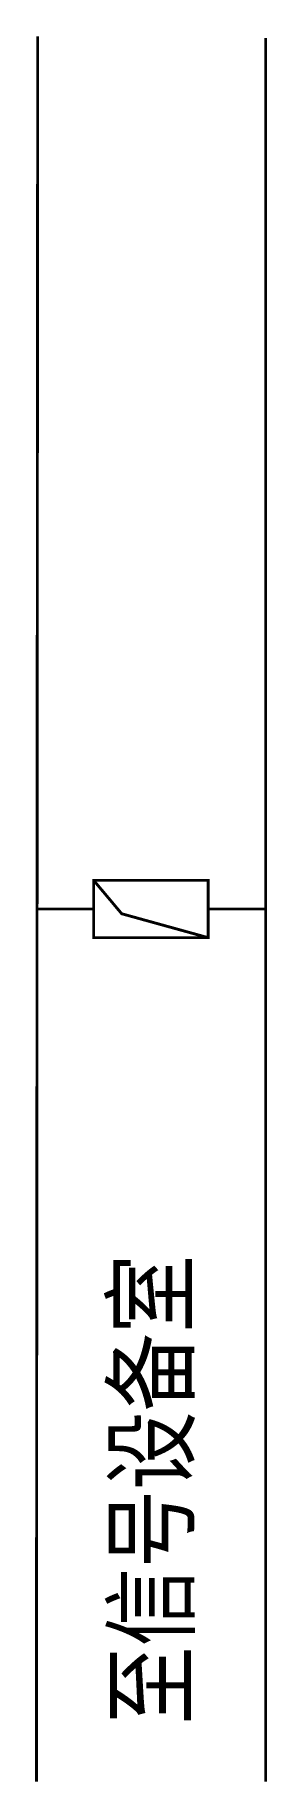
# Model space of a CAD drawing. Header units: inches. Extents: x -4.1 to 4, y -29.4 to 31.5.
import ezdxf
from ezdxf.enums import TextEntityAlignment as Align

# ---------------------------------------------------------------- set-up
doc = ezdxf.new("R2010")
doc.units = ezdxf.units.IN
doc.header["$MEASUREMENT"] = 0
doc.linetypes.add('DASHED2', pattern=[0.375, 0.25, -0.125])
doc.layers.add('里程标', color=255, linetype='Continuous', lineweight=0)
doc.styles.add('HZ', font='SimSun.ttf', dxfattribs={"width": 0.8})

msp = doc.modelspace()

# ---------------------------------------------------------------- linework, layer by layer
at = {"color": 7, "linetype": 'DASHED2', "ltscale": 15, "const_width": 0.1}
for points in [[(-4.076, -29.381), (-4.031, 31.434)], [(3.924, -29.381), (3.923, 31.373)]]:
    msp.add_lwpolyline(points, dxfattribs=at)
at = {"color": 7, "const_width": 0.1}
msp.add_lwpolyline([(-2.079, 0.026), (-2.079, 2.026), (1.921, 2.026), (1.921, 0.026)], close=True, dxfattribs=at)
for points in [[(1.921, 0.026), (-1.1, 0.861), (-2.079, 2.026)], [(-2.079, 1.026), (-4.079, 1.026)], [(1.921, 1.026), (3.921, 1.026)]]:
    msp.add_lwpolyline(points, dxfattribs=at)

# ---------------------------------------------------------------- texts
at = {"layer": '里程标', "color": 7, "style": 'HZ', "width": 0.8}
msp.add_text('至信号设备室', height=2.5, rotation=90, dxfattribs=at).set_placement((-0.076, -19.206), align=Align.MIDDLE_CENTER)

doc.saveas('drawing.dxf')
